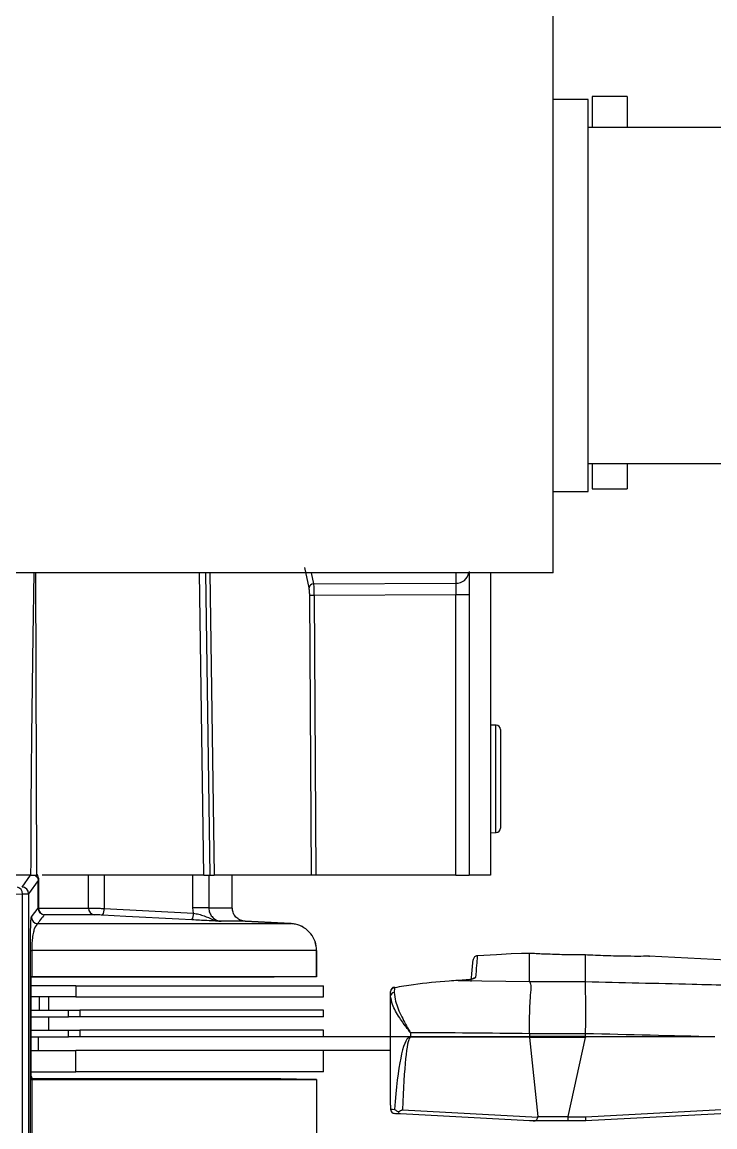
# Model space of a CAD drawing. Extents: x 7 to 135, y 1 to 99.
# Drawn here: x 59.899 to 61.445, y 88.802 to 91.267 of the extents above; entities that cross this region are included whole.
import ezdxf

# ---------------------------------------------------------------- set-up
doc = ezdxf.new("R2010")
doc.units = 0
doc.header["$MEASUREMENT"] = 0
doc.layers.add('OBJECT', color=7, linetype='CONTINUOUS')

msp = doc.modelspace()

# ---------------------------------------------------------------- linework, layer by layer
at = {"layer": 'OBJECT'}
for p, q in [((61.0844, 90.0383), (61.0844, 91.2883)), ((61.2494, 91.1008), (61.1714, 91.1008)), ((61.1714, 91.1008), (61.1714, 91.032)), ((61.2494, 91.1008), (61.2494, 91.032)), ((61.1624, 91.0945), (61.0844, 91.0945)), ((61.1624, 90.2195), (61.1624, 91.0945)), ((61.7775, 91.032), (61.1624, 91.032)), ((61.1624, 90.282), (61.7775, 90.282)), ((61.1714, 90.282), (61.1714, 90.2258)), ((61.2494, 90.282), (61.2494, 90.2258)), ((61.0844, 90.2195), (61.1624, 90.2195)), ((61.1714, 90.2258), (61.2494, 90.2258)), ((60.5395, 90.0046), (60.5301, 90.0502)), ((60.8964, 90.0409), (60.8964, 89.3633)), ((61.0844, 90.0383), (59.3964, 90.0383)), ((59.9319, 89.3633), (59.9299, 90.0383)), ((60.3047, 89.3633), (60.2953, 90.0383)), ((60.3184, 89.3633), (60.309, 90.0383)), ((60.318, 90.0383), (60.3274, 89.3633)), ((60.544, 90.0383), (60.5492, 90.0134)), ((60.5492, 90.0134), (60.8669, 90.015)), ((60.8669, 90.0383), (60.8669, 90.015)), ((60.9444, 90.0383), (60.9444, 89.3633)), ((60.5505, 89.9876), (60.5408, 89.9874)), ((60.5447, 89.3633), (60.5408, 89.9874)), ((60.8671, 89.9891), (60.5505, 89.9876)), ((60.5505, 89.9876), (60.5544, 89.3633)), ((60.8964, 89.9891), (60.8671, 89.9891)), ((60.8671, 89.3633), (60.8671, 89.9891)), ((60.9565, 89.6982), (60.9444, 89.6984)), ((60.9565, 89.4583), (60.9565, 89.6982)), ((60.9664, 89.6882), (60.9664, 89.5783)), ((60.9664, 89.5783), (60.9664, 89.4683)), ((60.9444, 89.4581), (60.9565, 89.4583)), ((59.9189, 89.3633), (59.3958, 89.3633)), ((59.8991, 89.3369), (59.9181, 89.3633)), ((59.9349, 89.3513), (59.9137, 89.3219)), ((59.9349, 89.2899), (59.9349, 89.3513)), ((59.9349, 89.3513), (59.9358, 89.3513)), ((59.9358, 89.3513), (59.9358, 89.2899)), ((60.3047, 89.3633), (59.944, 89.3633)), ((60.0471, 89.2899), (60.0471, 89.3633)), ((60.0822, 89.3633), (60.0822, 89.2891)), ((60.2804, 89.2904), (60.2804, 89.3633)), ((60.3047, 89.3633), (60.3184, 89.3633)), ((60.3157, 89.3633), (60.3157, 89.2904)), ((60.5447, 89.3633), (60.3274, 89.3633)), ((60.3681, 89.2904), (60.3681, 89.3633)), ((60.8671, 89.3633), (60.5544, 89.3633)), ((60.8671, 89.3633), (60.8964, 89.3633)), ((60.9444, 89.3633), (60.8964, 89.3633)), ((59.8999, 88.7581), (59.8999, 89.3214)), ((59.9137, 89.3219), (59.9137, 88.7581)), ((59.9199, 89.2701), (59.9349, 89.2899)), ((59.9349, 89.2899), (59.9358, 89.2899)), ((59.9358, 89.2899), (60.0471, 89.2899)), ((60.061, 89.2749), (59.9492, 89.2749)), ((60.0822, 89.2891), (60.2816, 89.2785)), ((60.3157, 89.2904), (60.2804, 89.2904)), ((60.2816, 89.2785), (60.2804, 89.2904)), ((60.3157, 89.2904), (60.3681, 89.2904)), ((59.9342, 89.2551), (60.4993, 89.2551)), ((60.3965, 89.2605), (60.3435, 89.2605)), ((60.3965, 89.2605), (60.4994, 89.2551)), ((59.9177, 88.7883), (59.9177, 89.1952)), ((59.9177, 89.1952), (59.9205, 89.1952)), ((60.5562, 89.1952), (59.9205, 89.1952)), ((59.9205, 89.1952), (59.9205, 89.1367)), ((60.5562, 89.1367), (60.5562, 89.1952)), ((60.5563, 89.1952), (60.5563, 89.1515)), ((60.915, 89.1835), (60.915, 89.1835)), ((61.0135, 89.1888), (61.0135, 89.1888)), ((61.0314, 89.1263), (61.0314, 89.1887)), ((61.1564, 89.1257), (61.1564, 89.1852)), ((61.5653, 89.1684), (61.2978, 89.1824)), ((60.5562, 89.1515), (60.5563, 89.1515)), ((59.9186, 89.1367), (59.9186, 88.9072)), ((59.9205, 89.1367), (59.9186, 89.1367)), ((59.9186, 89.1365), (60.4613, 89.1365)), ((60.5562, 89.1367), (59.9205, 89.1367)), ((60.4613, 89.1365), (60.4613, 89.1367)), ((60.5562, 89.1365), (60.4613, 89.1365)), ((60.8903, 89.1294), (60.8721, 89.1284)), ((60.8903, 89.1292), (60.8721, 89.1282)), ((60.8721, 89.1282), (60.8721, 89.1284)), ((60.8721, 89.1282), (61.0314, 89.1263)), ((60.8903, 89.1294), (60.8903, 89.1294)), ((60.8903, 89.1292), (60.8903, 89.1294)), ((60.0191, 89.1161), (59.9186, 89.1161)), ((60.0191, 89.1161), (60.0191, 89.0921)), ((60.0191, 89.1161), (60.5714, 89.1161)), ((60.5714, 89.0921), (60.5714, 89.1161)), ((60.7214, 89.094), (60.7214, 89.1037)), ((60.7299, 89.1121), (60.7296, 89.1015)), ((61.0314, 89.1263), (61.0319, 89.1257)), ((61.0319, 89.1257), (61.1564, 89.1257)), ((61.1564, 89.1257), (61.1564, 89.1257)), ((60.0191, 89.0921), (59.9186, 89.0921)), ((59.9382, 89.0621), (59.9382, 89.0921)), ((59.9591, 89.0621), (59.9591, 89.0921)), ((60.0191, 89.0921), (60.5714, 89.0921)), ((60.7214, 89.0023), (60.7214, 89.094)), ((59.9186, 89.0621), (60.0029, 89.0621)), ((60.0029, 89.0472), (60.0029, 89.0621)), ((60.0029, 89.0621), (60.0281, 89.0621)), ((60.0281, 89.0621), (60.0281, 89.0472)), ((60.5714, 89.0621), (60.0281, 89.0621)), ((60.5714, 89.0472), (60.5714, 89.0621)), ((59.9186, 89.0472), (60.0029, 89.0472)), ((59.9591, 89.0172), (59.9591, 89.0472)), ((60.0281, 89.0472), (60.0029, 89.0472)), ((60.5714, 89.0472), (60.0281, 89.0472)), ((59.9186, 89.0172), (60.0029, 89.0172)), ((60.0029, 89.0023), (60.0029, 89.0172)), ((60.0029, 89.0172), (60.0281, 89.0172)), ((60.0281, 89.0172), (60.0281, 89.0023)), ((60.5714, 89.0172), (60.0281, 89.0172)), ((60.5714, 89.0023), (60.5714, 89.0172)), ((60.7658, 89.0116), (60.7658, 89.0031)), ((61.1564, 89.0091), (61.0314, 89.0091)), ((61.0314, 89.0091), (61.0314, 89.0039)), ((61.0314, 89.0039), (61.1564, 89.0039)), ((61.1564, 89.0039), (61.1564, 89.0091)), ((59.9186, 89.0023), (60.0029, 89.0023)), ((59.9354, 88.9723), (59.9354, 89.0023)), ((60.0281, 89.0023), (60.0029, 89.0023)), ((60.5399, 89.0023), (60.0281, 89.0023)), ((60.7214, 89.0023), (60.5399, 89.0023)), ((60.7628, 89.0023), (60.7214, 89.0023)), ((60.7214, 88.85), (60.7214, 89.0023)), ((60.7658, 89.0031), (61.0313, 89.0031)), ((61.0314, 89.0015), (60.7658, 89.0015)), ((61.0313, 89.0031), (61.0314, 89.0015)), ((61.156, 89.0007), (61.0315, 89.0007)), ((61.0315, 89.0007), (61.0502, 88.8246)), ((61.1178, 88.8246), (61.156, 89.0007)), ((61.445, 89.0023), (61.1564, 89.0023)), ((59.9186, 88.9723), (60.0191, 88.9723)), ((60.0191, 88.9243), (60.0191, 88.9723)), ((60.5399, 88.9723), (60.0191, 88.9723)), ((60.7214, 88.9723), (60.5399, 88.9723)), ((60.5714, 88.9243), (60.5714, 88.9723)), ((59.9186, 88.9243), (60.0191, 88.9243)), ((59.9188, 88.9091), (59.9186, 88.9093)), ((60.4767, 88.9088), (59.9186, 88.9088)), ((59.9186, 88.9072), (59.9205, 88.9072)), ((60.4597, 88.9091), (59.9188, 88.9091)), ((60.4764, 88.9088), (59.9191, 88.9088)), ((59.9205, 88.9072), (59.9205, 88.7883)), ((59.9205, 88.9072), (60.5563, 88.9072)), ((60.5714, 88.9243), (60.0191, 88.9243)), ((60.4597, 88.9088), (60.4597, 88.9091)), ((60.4747, 88.9088), (60.4756, 88.9088)), ((60.4747, 88.9088), (60.4747, 88.9088)), ((60.4965, 88.9084), (60.4767, 88.9088)), ((60.4965, 88.9084), (60.4966, 88.9084)), ((60.5563, 88.9072), (60.5013, 88.9083)), ((60.5563, 88.9072), (60.5116, 88.9081)), ((60.5563, 88.9072), (60.5563, 88.7883)), ((60.7214, 88.85), (60.7214, 88.8411)), ((60.7478, 88.8396), (61.0499, 88.8232)), ((61.5652, 88.8364), (61.1564, 88.8148)), ((61.1573, 88.8243), (61.5658, 88.8459)), ((61.0314, 88.8148), (60.7431, 88.8305)), ((61.0396, 88.8148), (61.0314, 88.8148)), ((61.1172, 88.8148), (61.0396, 88.8148)), ((61.0502, 88.8246), (61.1178, 88.8246)), ((61.1564, 88.8148), (61.1172, 88.8148)), ((61.1178, 88.8243), (61.1573, 88.8243)), ((61.1564, 88.8148), (61.1564, 88.8148))]:
    msp.add_line(p, q, dxfattribs=at)
at = {"layer": 'OBJECT', "flags": 128}
for points in [[(60.278, 89.2635), (60.2486, 89.2651), (60.1309, 89.2714), (60.0786, 89.2742)], [(60.4993, 89.2551), (60.4693, 89.2566), (60.3965, 89.2605)], [(61.0135, 89.1888), (60.9902, 89.1876), (60.9574, 89.1858), (60.915, 89.1835)], [(60.9013, 89.1257), (60.9035, 89.1513), (60.905, 89.1676), (60.9056, 89.1744)], [(60.7214, 88.8411), (60.7227, 88.841), (60.7255, 88.8409), (60.7297, 88.8407)], [(60.7431, 88.8305), (60.7368, 88.8308), (60.7327, 88.831), (60.7309, 88.8311)]]:
    msp.add_lwpolyline(points, dxfattribs=at)
at = {"layer": 'OBJECT'}
for centre, radius, start, end in [((60.8682, 90.0435), 0.0285, 267.3407, 349.5414), ((60.5494, 90.0033), 0.01, 91.1311, 172.4581), ((60.9564, 89.6882), 0.01, 0, 89), ((60.9564, 89.4683), 0.01, 271, 0), ((59.8862, 89.3229), 0.0138, 354.0919, 79.3553), ((59.8987, 89.3219), 0.015, 0.0357, 88.5595), ((59.9499, 89.2899), 0.015, 180.0242, 267.1528), ((59.9504, 89.2895), 0.0146, 178.4468, 265.1055), ((60.0619, 89.2898), 0.0149, 179.4607, 266.364), ((60.0595, 89.2867), 0.0228, 326.6525, 6.0895), ((60.2589, 89.2761), 0.0228, 326.6527, 6.0883), ((59.9349, 89.2701), 0.015, 180.0398, 267.4917), ((60.9112, 89.1245), 0.01, 92.509, 134.0732), ((60.7314, 89.1037), 0.01, 99.2546, 180), ((60.7304, 89.103), 0.00906, 92.8202, 175.6376), ((60.7411, 89.1143), 0.0114, 183.7465, 191.3814), ((60.7299, 89.093), 0.00857, 91.3572, 172.7728), ((60.8521, 89.0871), 0.1232, 223.5149, 224.5357), ((60.8812, 89.0031), 0.1154, 180.0128, 180.7966), ((60.7314, 88.8411), 0.00999, 179.9479, 266.8558), ((60.7221, 88.841), 0.000696, 168.6943, 180.4026), ((60.7314, 88.8411), 0.01, 180.809, 266.8941)]:
    msp.add_arc(centre, radius, start, end, dxfattribs=at)
for centre, major_axis, ratio, start_param, end_param in [((57.1964, 89.4429), (3.51, -0.0864), 0.024572, 5.404862, 5.592232), ((59.8537, 89.323), (0.06, -0.0011), 0.018513, 5.59197, 6.266075), ((60.6736, 86.9398), (7.8848, 0), 0.262774, 1.525405, 1.559096), ((60.5835, 89.0039), (0.4478, 0), 0.267949, 6.276674, 6.283185), ((60.5835, 89.0091), (0.4478, 0), 0.267949, 0, 0.004204), ((57.138, 86.9398), (19.0675, 0), 0.111038, 1.342949, 1.358461), ((62.1337, 89.0091), (0.9773, 0), 0.122785, 3.138252, 3.141593), ((62.1337, 89.0039), (0.9773, 0), 0.122785, 3.141593, 3.154684), ((60.7814, 88.4336), (-0.0157, 0.5695), 0.101686, 0.049862, 0.771527), ((60.7736, 88.432), (-0.0078, 0.5695), 0.050872, 0.051969, 0.772633), ((60.7814, 88.4336), (-0.0157, 0.5695), 0.101686, 6.280384, 6.333048), ((60.7736, 88.432), (-0.0078, 0.5695), 0.050872, 6.28249, 6.335154), ((60.5832, 89.0039), (0.4485, -0.007), 0.267094, 0.032491, 0.039008), ((62.1344, 89.0039), (0.9787, 0.0064), 0.122438, 3.101128, 3.114217), ((61.0128, 88.8248), (0.0374, -0.0006), 0.267094, 6.175075, 6.315676), ((61.1172, 88.8248), (0, 0.01), 0.061163, 3.141593, 4.660029), ((61.1993, 88.8248), (0.0816, 0.0005), 0.122438, 3.114217, 3.140397), ((61.1561, 88.8248), (-0.00026, 0.01), 0.120424, 3.14477, 4.656852)]:
    msp.add_ellipse(centre, major_axis=major_axis, ratio=ratio, start_param=start_param, end_param=end_param, dxfattribs=at)
for points, knots in [([(59.9189, 89.3633), (59.9191, 89.4182), (59.9193, 89.5331), (59.9211, 89.7077), (59.9235, 89.8778), (59.9252, 89.9879), (59.9261, 90.0383)], [0, 0, 0, 0, 0.24402, 0.510283, 0.775991, 1, 1, 1, 1]), ([(60.8669, 90.015), (60.8669, 90.0135), (60.867, 90.0106), (60.8671, 90.0042), (60.8672, 89.9969), (60.8671, 89.9917), (60.8671, 89.9891)], [0, 0, 0, 0, 0.249454, 0.499859, 0.749767, 1, 1, 1, 1]), ([(60.5408, 89.9874), (60.5408, 89.9892), (60.5407, 89.9926), (60.5404, 89.9974), (60.54, 90.0017), (60.5396, 90.0036), (60.5395, 90.0046)], [0, 0, 0, 0, 0.248923, 0.499834, 0.751191, 1, 1, 1, 1]), ([(60.5492, 90.0134), (60.5494, 90.0119), (60.5497, 90.0089), (60.5501, 90.0026), (60.5504, 89.9954), (60.5504, 89.9902), (60.5505, 89.9876)], [0, 0, 0, 0, 0.249398, 0.49917, 0.749319, 1, 1, 1, 1]), ([(59.9189, 89.3633), (59.9227, 89.3633), (59.9301, 89.3633), (59.9328, 89.3633), (59.9321, 89.3633), (59.9319, 89.3633)], [0, 0, 0, 0, 0.425025, 0.850044, 1, 1, 1, 1]), ([(59.9229, 89.3633), (59.9253, 89.3632), (59.9285, 89.3631), (59.9322, 89.3594), (59.9338, 89.3571), (59.9346, 89.3544), (59.9348, 89.3531), (59.9349, 89.3522), (59.9349, 89.3516), (59.9349, 89.3513)], [0, 0, 0, 0, 0.561535, 0.742271, 0.909818, 0.953654, 0.972458, 0.989798, 1, 1, 1, 1]), ([(59.9319, 89.3651), (59.9328, 89.3636), (59.9342, 89.3614), (59.9354, 89.3567), (59.9358, 89.3536), (59.9358, 89.3518), (59.9358, 89.3513)], [0, 0, 0, 0, 0.485318, 0.705902, 0.928871, 1, 1, 1, 1]), ([(60.3184, 89.3633), (60.319, 89.3633), (60.3201, 89.3633), (60.3217, 89.3633), (60.3232, 89.3633), (60.3246, 89.3633), (60.3257, 89.3633), (60.3267, 89.3633), (60.3271, 89.3633), (60.3274, 89.3633)], [0, 0, 0, 0, 0.143832, 0.287709, 0.431532, 0.575363, 0.719195, 0.857751, 1, 1, 1, 1]), ([(60.5544, 89.3633), (60.5532, 89.3633), (60.5516, 89.3633), (60.5496, 89.3633), (60.5482, 89.3633), (60.547, 89.3633), (60.546, 89.3633), (60.5451, 89.3633), (60.5449, 89.3633), (60.5447, 89.3633)], [0, 0, 0, 0, 0.235242, 0.351571, 0.467893, 0.584225, 0.70056, 0.816905, 1, 1, 1, 1]), ([(59.9492, 89.2749), (59.949, 89.2748), (59.9481, 89.2739), (59.9445, 89.2701), (59.9397, 89.2638), (59.9356, 89.2572), (59.9342, 89.2551)], [0, 0, 0, 0, 0.034808, 0.174038, 0.730962, 1, 1, 1, 1]), ([(60.0471, 89.2899), (60.0481, 89.2899), (60.0501, 89.2899), (60.0569, 89.2898), (60.0657, 89.2896), (60.0746, 89.2893), (60.0801, 89.2892), (60.0822, 89.2891)], [0, 0, 0, 0, 0.2158307, 0.4316071, 0.6474506, 0.8635042, 1, 1, 1, 1]), ([(60.0786, 89.2742), (60.0775, 89.2742), (60.0748, 89.2744), (60.0703, 89.2746), (60.0659, 89.2748), (60.0625, 89.2749), (60.0615, 89.2749), (60.061, 89.2749)], [0, 0, 0, 0, 0.136585, 0.352732, 0.5686, 0.784296, 1, 1, 1, 1]), ([(60.2816, 89.2785), (60.2856, 89.2777), (60.2938, 89.2762), (60.3083, 89.2718), (60.3206, 89.2658), (60.3333, 89.2616), (60.34, 89.2606), (60.3434, 89.2605), (60.3435, 89.2605)], [0, 0, 0, 0, 0.17641, 0.365703, 0.689492, 0.837805, 0.996696, 1, 1, 1, 1]), ([(60.3157, 89.2904), (60.3158, 89.2883), (60.3161, 89.2829), (60.3195, 89.2745), (60.3261, 89.2668), (60.3345, 89.2618), (60.3406, 89.2609), (60.3435, 89.2605)], [0, 0, 0, 0, 0.138948, 0.360989, 0.583047, 0.805111, 1, 1, 1, 1]), ([(60.3965, 89.2605), (60.3948, 89.2606), (60.3898, 89.2612), (60.3819, 89.2645), (60.3743, 89.2713), (60.3691, 89.2803), (60.3684, 89.2871), (60.3681, 89.2904)], [0, 0, 0, 0, 0.111668, 0.333768, 0.555862, 0.77794, 1, 1, 1, 1]), ([(59.9177, 89.1952), (59.9177, 89.2003), (59.9177, 89.211), (59.9179, 89.2281), (59.9182, 89.2435), (59.9188, 89.2638), (59.9194, 89.2674), (59.9199, 89.2701)], [0, 0, 0, 0, 0.095894, 0.2001868, 0.3631391, 0.5251, 1, 1, 1, 1]), ([(59.9342, 89.2551), (59.9315, 89.253), (59.9279, 89.2503), (59.9237, 89.2341), (59.9218, 89.2219), (59.9207, 89.2081), (59.9206, 89.1993), (59.9205, 89.1952)], [0, 0, 0, 0, 0.494895, 0.658682, 0.817486, 0.914211, 1, 1, 1, 1]), ([(60.3435, 89.2605), (60.3435, 89.2605), (60.3413, 89.2606), (60.3372, 89.2607), (60.3273, 89.2611), (60.3138, 89.2617), (60.295, 89.2626), (60.2837, 89.2632), (60.278, 89.2635)], [0, 0, 0, 0, 0.003447, 0.125411, 0.247082, 0.560867, 0.780109, 1, 1, 1, 1]), ([(60.5562, 89.1952), (60.5555, 89.2019), (60.5542, 89.2154), (60.5438, 89.2334), (60.5286, 89.247), (60.5127, 89.2537), (60.5027, 89.2547), (60.4993, 89.2551)], [0, 0, 0, 0, 0.222083, 0.444162, 0.666242, 0.888339, 1, 1, 1, 1]), ([(60.5563, 89.1952), (60.5556, 89.2019), (60.5543, 89.2154), (60.544, 89.2334), (60.5287, 89.247), (60.5129, 89.2537), (60.5028, 89.2547), (60.4994, 89.2551)], [0, 0, 0, 0, 0.22209, 0.444179, 0.666265, 0.888365, 1, 1, 1, 1]), ([(60.915, 89.1835), (60.9139, 89.1833), (60.9116, 89.183), (60.9087, 89.1811), (60.9067, 89.1785), (60.9058, 89.1761), (60.9056, 89.1747), (60.9056, 89.1744)], [0, 0, 0, 0, 0.235923, 0.471819, 0.707736, 0.9254, 1, 1, 1, 1]), ([(60.915, 89.1835), (60.915, 89.1834), (60.9149, 89.1828), (60.9145, 89.1773), (60.9124, 89.1537), (60.9107, 89.1346)], [0, 0, 0, 0, 0.0456532, 0.2282935, 1, 1, 1, 1]), ([(61.0314, 89.1887), (61.0246, 89.1888), (61.0162, 89.1888), (61.014, 89.1888), (61.0135, 89.1888)], [0, 0, 0, 0, 0.7918381, 1, 1, 1, 1]), ([(61.0316, 89.1887), (61.0315, 89.1887), (61.0315, 89.1887), (61.0314, 89.1887), (61.0314, 89.1887), (61.0314, 89.1887), (61.0314, 89.1887)], [0, 0, 0, 0, 0.159933, 0.363878, 0.750573, 1, 1, 1, 1]), ([(61.1564, 89.1852), (61.1404, 89.1853), (61.1084, 89.1856), (61.0658, 89.187), (61.0422, 89.1881), (61.0329, 89.1887), (61.0316, 89.1887)], [0, 0, 0, 0, 0.31557, 0.631102, 0.947588, 1, 1, 1, 1]), ([(61.2978, 89.1823), (61.2983, 89.1823), (61.3003, 89.1823), (61.2873, 89.1822), (61.2598, 89.1821), (61.2196, 89.1827), (61.183, 89.1839), (61.1617, 89.185), (61.1564, 89.1852)], [0, 0, 0, 0, 0.069411, 0.284852, 0.500142, 0.714749, 0.928345, 1, 1, 1, 1]), ([(60.5563, 89.1515), (60.5563, 89.1498), (60.5563, 89.1464), (60.5563, 89.1419), (60.5562, 89.1385), (60.5562, 89.1367), (60.5562, 89.1365), (60.5562, 89.1365)], [0, 0, 0, 0, 0.214685, 0.429373, 0.644059, 0.85875, 1, 1, 1, 1]), ([(60.8721, 89.1282), (60.8655, 89.1278), (60.8322, 89.1257), (60.7847, 89.121), (60.7441, 89.1144), (60.7299, 89.1121)], [0, 0, 0, 0, 0.13968, 0.698662, 1, 1, 1, 1]), ([(60.9107, 89.1346), (60.9105, 89.1341), (60.9099, 89.1331), (60.9062, 89.1316), (60.9008, 89.1303), (60.8952, 89.1295), (60.8916, 89.1293), (60.8903, 89.1292)], [0, 0, 0, 0, 0.219066, 0.438017, 0.659212, 0.879993, 1, 1, 1, 1]), ([(60.8952, 89.1299), (60.8945, 89.1298), (60.893, 89.1296), (60.8913, 89.1295), (60.8903, 89.1295)], [0, 0, 0, 0, 0.429098, 1, 1, 1, 1]), ([(60.9048, 89.1318), (60.9048, 89.1318), (60.9048, 89.1318), (60.9039, 89.1315), (60.9019, 89.1309), (60.8989, 89.1303), (60.8963, 89.13), (60.8952, 89.1299)], [0, 0, 0, 0, 0.090221, 0.251792, 0.484417, 0.778387, 1, 1, 1, 1]), ([(61.0314, 89.0096), (61.0313, 89.0148), (61.0311, 89.0334), (61.0319, 89.0644), (61.0335, 89.0965), (61.0365, 89.117), (61.0332, 89.1232), (61.0319, 89.1257)], [0, 0, 0, 0, 0.09751, 0.351329, 0.599305, 0.843154, 1, 1, 1, 1]), ([(61.1564, 89.0095), (61.1566, 89.023), (61.1572, 89.0499), (61.157, 89.0855), (61.1562, 89.1129), (61.1563, 89.1215), (61.1564, 89.1257)], [0, 0, 0, 0, 0.253585, 0.507165, 0.760848, 1, 1, 1, 1]), ([(61.1564, 89.1257), (61.2357, 89.1239), (61.3721, 89.1208), (61.5085, 89.1174), (61.5656, 89.116)], [0, 0, 0, 0, 0.581449, 1, 1, 1, 1]), ([(60.7658, 89.0116), (60.7657, 89.0117), (60.7649, 89.0127), (60.7624, 89.016), (60.7539, 89.0272), (60.7395, 89.0476), (60.7247, 89.073), (60.7224, 89.0877), (60.7214, 89.094)], [0, 0, 0, 0, 0.0036593, 0.0349645, 0.1124867, 0.3814516, 0.7324437, 1, 1, 1, 1]), ([(60.7296, 89.1015), (60.7302, 89.0951), (60.7318, 89.0788), (60.745, 89.0487), (60.7581, 89.0247), (60.7651, 89.0127), (60.7658, 89.0117), (60.7658, 89.0116)], [0, 0, 0, 0, 0.244744, 0.626729, 0.96793, 0.996144, 1, 1, 1, 1]), ([(59.9186, 88.9161), (59.9189, 88.9151), (59.9196, 88.9125), (59.9215, 88.9096), (59.9232, 88.9086), (59.924, 88.9081)], [0, 0, 0, 0, 0.27674, 0.673396, 1, 1, 1, 1]), ([(60.4597, 88.9091), (60.4599, 88.9091), (60.4603, 88.9091), (60.4631, 88.909), (60.467, 88.909), (60.4711, 88.9089), (60.4737, 88.9088), (60.4747, 88.9088)], [0, 0, 0, 0, 0.219102, 0.4382125, 0.6573344, 0.8764956, 1, 1, 1, 1]), ([(60.5116, 88.9081), (60.5099, 88.9081), (60.5066, 88.9082), (60.5021, 88.9083), (60.4987, 88.9084), (60.4969, 88.9084), (60.4967, 88.9084), (60.4966, 88.9084)], [0, 0, 0, 0, 0.217165, 0.434315, 0.651461, 0.868551, 1, 1, 1, 1]), ([(60.7389, 88.8349), (60.7364, 88.8362), (60.733, 88.838), (60.7305, 88.8401), (60.7298, 88.8407), (60.7297, 88.8407)], [0, 0, 0, 0, 0.696366, 0.978799, 1, 1, 1, 1]), ([(60.7478, 88.8396), (60.7477, 88.8395), (60.7446, 88.8379), (60.7418, 88.8364), (60.7389, 88.8349)], [0, 0, 0, 0, 0.020007, 1, 1, 1, 1]), ([(60.7431, 88.8305), (60.7431, 88.8305), (60.7427, 88.8305), (60.7418, 88.8307), (60.7404, 88.8318), (60.7394, 88.8334), (60.739, 88.8346), (60.7389, 88.8349)], [0, 0, 0, 0, 0.017166, 0.202286, 0.556601, 0.898388, 1, 1, 1, 1]), ([(61.0396, 88.8148), (61.0412, 88.8148), (61.0437, 88.8149), (61.0463, 88.8161), (61.0478, 88.8182), (61.0489, 88.8207), (61.0497, 88.8225), (61.0499, 88.8232)], [0, 0, 0, 0, 0.281502, 0.477145, 0.672462, 0.878431, 1, 1, 1, 1])]:
    msp.add_open_spline(points, degree=3, knots=knots, dxfattribs=at)

doc.saveas('drawing.dxf')
